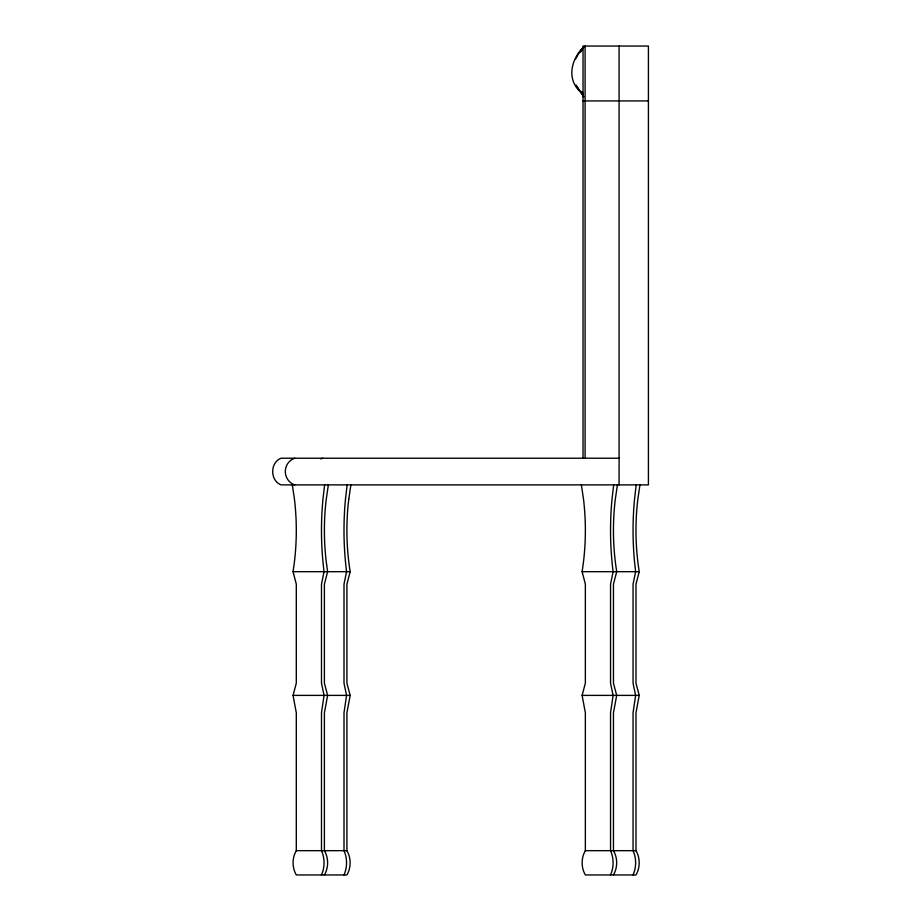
<?xml version="1.0" encoding="UTF-8"?>
<svg xmlns="http://www.w3.org/2000/svg" width="921" height="921" viewBox="0 0 921 921"><rect width="100%" height="100%" fill="white"/><g stroke="black" fill="none" stroke-linecap="round" stroke-linejoin="round"><path stroke-width="1.38" d="M324.618 484.883L322.937 499.274A207.098 128.641 90 0 0 323.225 564.481L324.054 571.688L321.487 584.144L321.487 683.221L324.054 695.39L321.487 712.785L321.487 850.67C324.894 858.291 324.894 867.329 321.487 874.95M347.148 484.883L345.467 499.274A207.098 128.641 90 0 0 345.743 564.481L346.572 571.688L344.005 584.144L344.005 683.221L346.572 695.39L344.005 712.785L344.005 850.67C347.413 858.291 347.413 867.329 344.005 874.95M613.685 484.883L612.005 499.274A207.098 128.641 -90 0 0 612.292 564.481L613.11 571.688L610.542 584.144L610.542 683.221L613.11 695.39L610.542 712.785L610.542 850.67C613.95 858.291 613.95 867.329 610.542 874.95M636.204 484.883L634.523 499.274A207.098 128.641 90 0 0 634.811 564.481L635.64 571.688L633.061 584.144L633.061 683.221L635.64 695.39L633.061 712.785L633.061 850.67C636.48 858.291 636.48 867.329 633.061 874.95M348.76 499.274L350.878 484.883M348.748 499.274A207.098 162.303 -90 0 0 349.117 564.481L350.164 571.688L346.918 584.144L346.918 683.221L350.164 695.39L346.918 712.785L346.918 850.67C351.2 858.038 351.2 867.594 346.918 874.95L296.297 874.95C292.015 867.594 292.015 858.038 296.297 850.67L296.297 712.785L293.051 695.39L296.297 683.221L296.297 584.144L293.051 571.688L294.087 564.481A207.098 162.303 90 0 0 294.455 499.274L292.337 484.883M639.945 484.883L637.827 499.274A207.098 162.303 -90 0 0 638.184 564.481L639.22 571.688L635.985 584.144L635.985 683.221L639.22 695.39L635.985 712.785L635.985 850.67C640.268 858.038 640.268 867.594 635.985 874.95L585.353 874.95C581.07 867.594 581.07 858.038 585.353 850.67L585.353 712.785L582.118 695.39L585.353 683.221L585.353 584.144L582.118 571.688L583.154 564.481A207.098 162.303 90 0 0 583.523 499.274L581.393 484.883M328.36 484.883L326.241 499.274A207.098 162.303 -90 0 0 326.598 564.481M617.427 484.883L615.297 499.274A207.098 162.303 -90 0 0 615.654 564.481L616.702 571.688L613.455 584.144L613.455 683.221L616.702 695.39L613.455 712.785L613.455 850.67C617.738 858.038 617.738 867.594 613.455 874.95M324.399 874.95C328.682 867.594 328.682 858.038 324.399 850.67L324.399 712.785L327.634 695.39L324.399 683.221L324.399 584.144L327.634 571.688L326.598 564.481M583.523 47.132L580.08 52.555L583.373 47.132C571.434 59.117 566.311 78.688 580.08 91.559L575.924 85.054L583.2 95.888M575.51 59.048L579.228 52.555L583.879 47.132L579.228 52.555M583.028 100.919L648.407 100.919M585.468 458.221L618.993 458.221M293.051 571.688L350.164 571.688M582.118 571.688L639.22 571.688M293.051 695.39L350.164 695.39M582.118 695.39L639.22 695.39M296.297 850.67L346.918 850.67M585.353 850.67L635.985 850.67M583.419 95.888L580.621 91.559L583.603 96.981M583.35 95.462L582.072 91.559L583.638 96.763M619.096 46.05L619.096 484.883M585.1 46.05L585.1 458.221L281.101 458.221C269.899 462.411 269.899 480.693 281.101 484.883L648.407 484.883L648.407 46.05L583.028 46.05L583.028 458.221M294.755 484.883A14.011 13.688 90 0 1 287.916 479.795L286.477 477.251A14.011 13.688 90 0 1 294.755 458.221M320.819 458.957A14.011 14.011 0 0 1 322.626 458.221"/></g></svg>
